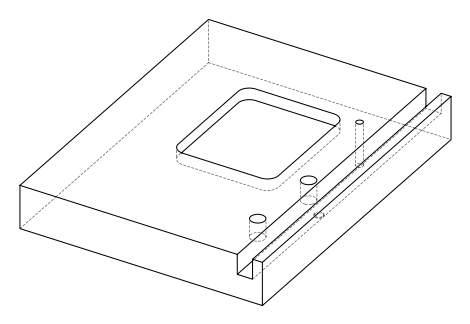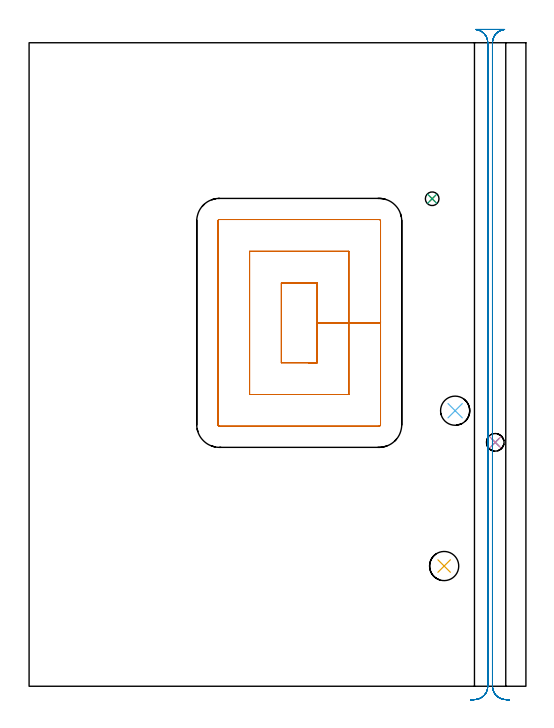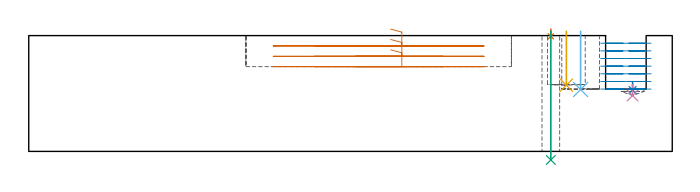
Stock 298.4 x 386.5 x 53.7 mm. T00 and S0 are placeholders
(PLAN: 8 operations, 5 tool changes, 18.3 min)
(1 SPOT_DRILL | STEP1HOLE | NXT0321_9005460120000 | 0.03 min | 2 mm3)
(2 SPOT_DRILL_1 | STEP1POCKET | NXT0321_9005460120000 | 0.03 min | 2692 mm3)
(3 DRILL_THROUGH_HOLE_INTO_CENTER | STEP1HOLE | UGT0301_199 | 0.24 min | 2817 mm3)
(4 DRILL_BLIND_HOLE_INTO_CENTER | STEP1POCKET | NXT0301_077 | 0.03 min | 217 mm3)
(5 INDEXABLE_INSERT_DRILL_BLIND_HOLE_FROM_SOLID | STEP1POCKET_1 | NXT0302_006 | 0.1 min | 5473 mm3)
(6 INDEXABLE_INSERT_DRILL_BLIND_HOLE_FROM_SOLID_1 | STEP1POCKET_2 | NXT0302_006 | 0.11 min | 5953 mm3)
(7 MILL_RECTANGULAR_POCKET | POCKET_RECTANGULAR_STRAIGHT | UGT0201_109 | Follow Part, ap 6.35, ae 75% | 5.84 min | 262768 mm3)
(8 MILL_RECTANGULAR_SLOT | SLOT_RECTANGULAR | UGT0201_008 | Follow Part, ap 4, ae 75% | 11.92 min | 177442 mm3)
(TOOL NXT0321_9005460120000 | NC Spot Drill, 142deg, 12mm, Carbide, Uncoated | D12 PA142 FL30 Z2)
(TOOL UGT0301_199 | Twist Drill 8.2 mm | D8.2 PA118 FL72 Z2)
(TOOL NXT0301_077 | Carbide Drill 10.6mm [860.1-1060-053A1-MM 2214] | D10.6 PA140 FL71 Z2)
(TOOL NXT0302_006 | Index. Insert Drill 17.5mm [880-D1750L25-05] | D17.5 PA176 FL88 Z2)
(TOOL UGT0201_109 | End Mill 25.4 mm | D25.4 FL25 Z2)
(TOOL UGT0201_008 | End Mill 16 mm | D16 FL32 Z4)
(OP 1 SPOT_DRILL)
G17 G21 G94 G90
T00 M6
G54
G17 G0 G90 X242.1 Y292.8 S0 M3
G43 Z63.7 H0
G94 G81 G98 Z53.347 F250. R56.7
G80
M5
M2
(OP 2 SPOT_DRILL_1)
G17 G21 G94 G90
T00 M6
G54
G17 G0 G90 X280. Y146.5 S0 M3
G43 Z63.7 H0
G94 G81 G98 Z28.444 F250. R31.9
G80
M5
M2
(OP 3 DRILL_THROUGH_HOLE_INTO_CENTER)
G17 G21 G94 G90
T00 M6
G54
G17 G0 G90 X242.1 Y292.8 S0 M3
G43 Z63.7 H0
G94 G73 G98 Z-3.964 F250. Q7.208 R55.7
G80
M5
M2
(OP 4 DRILL_BLIND_HOLE_INTO_CENTER)
G17 G21 G94 G90
T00 M6
G54
G17 G0 G90 X280. Y146.5 S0 M3
G43 Z63.7 H1
G94 G81 G98 Z25.9 F250. R30.9
G80
M5
M2
(OP 5 INDEXABLE_INSERT_DRILL_BLIND_HOLE_FROM_SOLID)
G17 G21 G94 G90
T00 M6
G54
G17 G0 G90 X249.3 Y72.2 S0 M3
G43 Z63.7 H1
G94 G81 G98 Z30.7 F250. R55.7
G80
M5
M2
(OP 6 INDEXABLE_INSERT_DRILL_BLIND_HOLE_FROM_SOLID_1)
G17 G21 G94 G90
T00 M6
G54
G17 G0 G90 X255.9 Y165.5 S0 M3
G43 Z63.7 H1
G94 G81 G98 Z28.7 F250. R55.7
G80
M5
M2
(OP 7 MILL_RECTANGULAR_POCKET)
G17 G21 G94 G90
T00 M6
G54
G17 G0 G90 X167.84 Y194.3 S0 M3
G43 Z63.7 H0
Z56.7
G94 G1 X173. Z55.317 F250.
Y218.25 Z48.9
Y242.2 F500.
X151.5
Y194.3
X173.
Y218.25
X192.05
Y261.25
X132.45
Y175.25
X192.05
Y218.25
X211.1
Y279.4
G3 X210.2 Y280.3 R0.9
G1 X114.3
G3 X113.4 Y279.4 R0.9
G1 Y157.1
G3 X114.3 Y156.2 R0.9
G1 X210.2
G3 X211.1 Y157.1 R0.9
G1 Y218.25
Y219.25
G0 X167.84 Y194.3 Z51.9
G1 X173. Z50.517 F250.
Y218.25 Z44.1
Y242.2 F500.
X151.5
Y194.3
X173.
Y218.25
X192.05
Y261.25
X132.45
Y175.25
X192.05
Y218.25
X211.1
Y279.4
G3 X210.2 Y280.3 R0.9
G1 X114.3
G3 X113.4 Y279.4 R0.9
G1 Y157.1
G3 X114.3 Y156.2 R0.9
G1 X210.2
G3 X211.1 Y157.1 R0.9
G1 Y218.25
Y219.25
G0 X167.84 Y194.3 Z47.1
G1 X173. Z45.717 F250.
Y218.25 Z39.3
Y242.2 F500.
X151.5
Y194.3
X173.
Y218.25
X192.05
Y261.25
X132.45
Y175.25
X192.05
Y218.25
X211.1
Y279.4
G3 X210.2 Y280.3 R0.9
G1 X114.3
G3 X113.4 Y279.4 R0.9
G1 Y157.1
G3 X114.3 Y156.2 R0.9
G1 X210.2
G3 X211.1 Y157.1 R0.9
G1 Y218.25
Y219.25
G0 Z63.7
M5
M2
(OP 8 MILL_RECTANGULAR_SLOT)
G17 G21 G94 G90
T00 M6
G54
G17 G0 G90 X288.597 Y-8.23 S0 M3
G43 Z63.7 H0
Z50.157
G94 G1 X285.608 Y-7.97 F250.
G2 X278.3 Y0. R8. F500.
G1 Y386.5
G2 X285.608 Y394.47 R8.
G1 Y394.5
X268.192
Y394.47
G2 X275.5 Y386.5 R8.
G1 Y0.
G2 X268.192 Y-7.97 R8.
G1 X265.203 Y-8.23 F250.
G0 X288.597 Z46.614
G1 X285.608 Y-7.97
G2 X278.3 Y0. R8. F500.
G1 Y386.5
G2 X285.608 Y394.47 R8.
G1 Y394.5
X268.192
Y394.47
G2 X275.5 Y386.5 R8.
G1 Y0.
G2 X268.192 Y-7.97 R8.
G1 X265.203 Y-8.23 F250.
G0 X288.597 Z43.071
G1 X285.608 Y-7.97
G2 X278.3 Y0. R8. F500.
G1 Y386.5
G2 X285.608 Y394.47 R8.
G1 Y394.5
X268.192
Y394.47
G2 X275.5 Y386.5 R8.
G1 Y0.
G2 X268.192 Y-7.97 R8.
G1 X265.203 Y-8.23 F250.
G0 X288.597 Z39.529
G1 X285.608 Y-7.97
G2 X278.3 Y0. R8. F500.
G1 Y386.5
G2 X285.608 Y394.47 R8.
G1 Y394.5
X268.192
Y394.47
G2 X275.5 Y386.5 R8.
G1 Y0.
G2 X268.192 Y-7.97 R8.
G1 X265.203 Y-8.23 F250.
G0 X288.597 Z35.986
G1 X285.608 Y-7.97
G2 X278.3 Y0. R8. F500.
G1 Y386.5
G2 X285.608 Y394.47 R8.
G1 Y394.5
X268.192
Y394.47
G2 X275.5 Y386.5 R8.
G1 Y0.
G2 X268.192 Y-7.97 R8.
G1 X265.203 Y-8.23 F250.
G0 X288.597 Z32.443
G1 X285.608 Y-7.97
G2 X278.3 Y0. R8. F500.
G1 Y386.5
G2 X285.608 Y394.47 R8.
G1 Y394.5
X268.192
Y394.47
G2 X275.5 Y386.5 R8.
G1 Y0.
G2 X268.192 Y-7.97 R8.
G1 X265.203 Y-8.23 F250.
G0 X288.597 Z28.9
G1 X285.608 Y-7.97
G2 X278.3 Y0. R8. F500.
G1 Y386.5
G2 X285.608 Y394.47 R8.
G1 Y394.5
X268.192
Y394.47
G2 X275.5 Y386.5 R8.
G1 Y0.
G2 X268.192 Y-7.97 R8.
G1 X265.203 Y-8.23 F250.
G0 Z63.7
M5
M2
